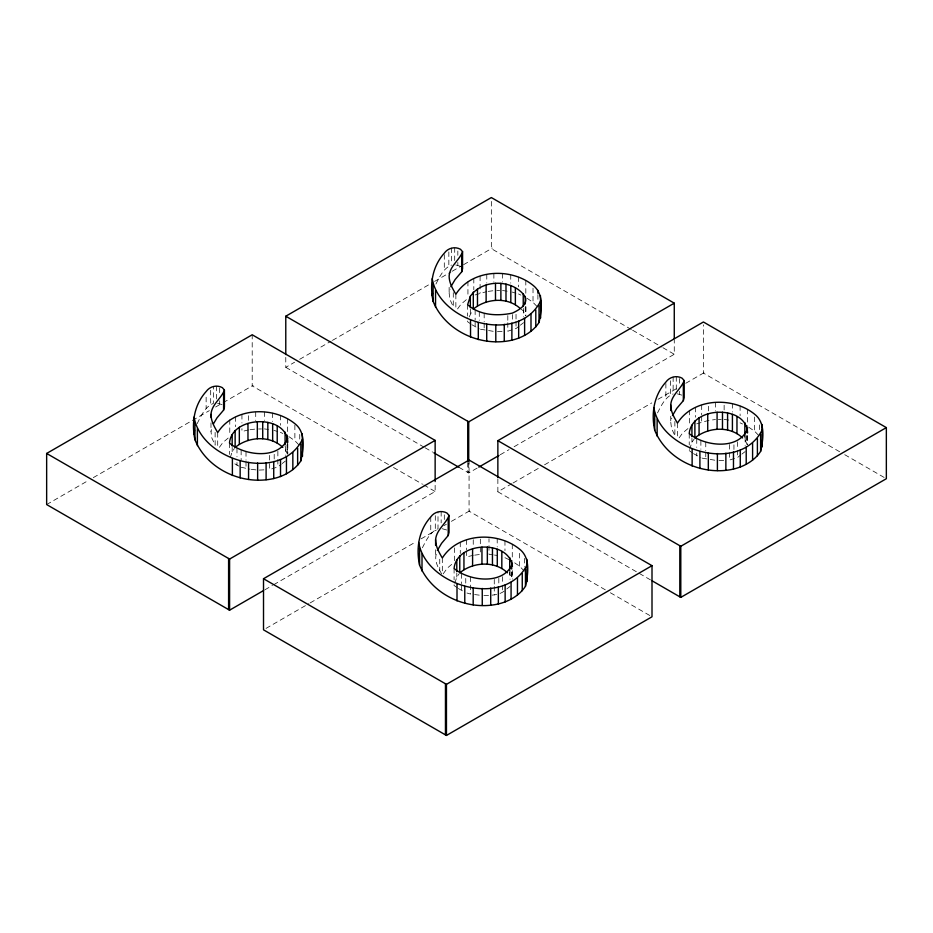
<?xml version="1.0" encoding="UTF-8"?>
<svg xmlns="http://www.w3.org/2000/svg" width="933" height="933" viewBox="0 0 933 933"><rect width="100%" height="100%" fill="white"/><g stroke="black" fill="none" stroke-linecap="round" stroke-linejoin="round"><path stroke-width="0.7" stroke-dasharray="4.67 3.5" d="M215.126 432.387L215.126 445.158L211.779 437.822L210.986 431.396L212.374 426.311M453.286 292.612L453.286 306.805L449.939 299.458L449.135 293.044L450.184 289.218M441.682 573.923C438.113 567.696 433.775 560.29 436.644 552.989M674.326 434.463L671.527 428.352L670.734 421.926L671.783 418.112M230.253 457.695L232.177 451.677L234.393 448.528M469.171 316.928L472.553 310.164M454.872 583.102L456.797 577.084L459.013 573.935M689.615 449.426L691.936 442.207L694.152 439.058M197.155 423.652C201.015 416.095 204.945 406.706 213.377 403.429L213.377 386.39M435.933 284.029C439.595 276.844 443.548 268.121 451.537 265.065M422.392 547.799C426.054 540.615 430.02 531.892 437.997 528.836L437.997 511.797M657.532 412.911C661.194 405.738 665.147 397.015 673.136 393.959M219.407 447.292L222.812 442.604L229.775 436.702M457.567 308.928L460.972 304.24L467.934 298.338M443.175 573.865L447.432 568.01L453.403 562.949M679.166 437.822L682.559 433.122L689.534 427.232M269.66 455.386L269.66 469.579L277.871 466.897L281.101 464.389M282.174 463.549L285.405 461.042M507.809 322.701L507.809 331.215L516.031 328.533L519.249 326.025M520.334 325.197L523.553 322.678M483.889 595.487C491.376 595.289 499.96 595.452 505.721 589.796M506.794 588.956L510.024 586.449M729.408 444.493L729.408 460.109L737.63 457.427L740.849 454.919M741.922 454.079L745.152 451.572M46.65 504.555L88.262 480.53M93.312 477.626L209.33 410.637M215.64 406.998L221.937 403.359M223.197 402.624L253.193 385.317M285.778 357.386L285.778 367.322L294.606 362.226M299.656 359.322L331.18 341.116M332.44 340.393L433.332 282.139M434.591 281.416L450.977 271.946M452.248 271.223L462.336 265.392M463.596 264.669L492.321 248.085M264.89 589.796L272.459 585.423M273.719 584.699L435.14 491.504L435.14 482.979M458.954 467.305L468.716 472.949L477.544 467.853M500.24 454.744L509.068 449.648M514.118 446.732L674.267 354.272L674.267 340.067M497.86 478.991L497.86 491.773L511.727 483.761M512.987 483.026L539.472 467.736M544.522 464.832L651.712 402.939M658.022 399.301L678.198 387.65M685.755 383.288L704.403 372.524M266.033 628.387L308.916 603.628M310.176 602.905L416.106 541.735M421.145 538.831L436.282 530.096M443.851 525.722L446.371 524.264M451.409 521.349L470.057 510.596M475.06 294.956L486.781 291.562M696.659 423.839L708.38 420.445L715.471 419.535M248.621 429.915L241.939 431.501L241.939 428.667M473.241 555.322L466.558 556.908L466.558 551.228M488.192 291.376L493.872 290.653M250.044 429.74L255.712 429.005M474.664 555.147L480.332 554.412L480.332 537.385M497.417 331.716L505.208 331.343M259.269 470.08L267.06 469.707M719.016 460.61L726.807 460.237M496.753 290.618L499.645 290.583M718.352 419.5L721.244 419.477M258.604 428.982L261.497 428.947M480.507 329.244L496.123 331.775M702.106 458.138L717.722 460.669M241.134 467.246L249.997 469.171M251.327 469.334L257.974 470.139M474.617 594.578L482.583 595.546M502.537 290.548L508.007 291.283M724.136 419.442L730.971 420.363M264.377 428.912L268.482 429.46M493.102 554.867L488.997 554.319L488.997 538.703M494.467 555.053L497.207 555.427M455.736 264.949L460.482 266.313M677.335 393.843L682.081 395.195M217.587 403.313L222.334 404.677M442.207 528.719L446.954 530.084M466.966 593.015L470.629 594.099L470.629 577.061M512.042 292.041L515.914 293.184M273.882 430.393L277.766 431.547M471.923 324.731L479.282 328.894M693.522 453.625L700.881 457.776M234.836 463.841L240.096 466.768M458.383 588.501L464.716 592.175M518.503 293.953L520.941 295.12M740.102 422.836L742.54 424.002M280.355 432.306L282.792 433.472M504.963 557.712L511.062 560.628M631.373 329.501L491.341 248.656L491.341 197.551M632.644 330.235L661.66 346.983M662.92 347.717L674.267 354.272M839.665 451.759L703.412 373.095L703.412 324.824M844.715 454.674L886.35 478.711M285.778 367.322L423.815 447.024M425.063 447.747L432.597 452.097M497.86 491.773L650.954 580.151M388.466 464.552L252.202 385.889L252.202 334.772M393.504 467.468L422.521 484.215M423.792 484.95L435.14 491.504M605.319 589.831L469.066 511.156L469.066 460.051M610.369 592.747L652.004 616.783M748.616 427.151L754.622 431.233L759.497 436.294M527.017 298.257L533.023 302.35L537.898 307.4M514.678 562.844L519.483 566.121L524.358 571.171M288.857 436.621L294.875 440.714L299.75 445.764M689.23 450.627L692.449 452.878M470.85 323.984L467.631 321.745L467.631 317.488M457.31 587.755L454.091 585.516L454.091 581.247M520.987 309.056L523.238 310.782L525.722 315.774M747.321 444.668L744.837 439.676L744.837 436.831M287.574 454.138L285.09 449.146L285.09 446.301M759.497 424.935L759.497 430.614M754.622 417.039L754.622 431.233M747.566 435.723L747.566 444.236M747.415 409.295L747.415 422.078M746.995 435.851L746.995 444.365M746.843 435.571L746.843 442.674M745.152 437.379L745.152 445.892M740.102 405.808L740.102 415.745M737.63 441.81L737.63 448.913M737.63 450.324L737.63 457.427M733.944 444.831L733.944 450.511M732.347 403.511L732.347 412.024M724.136 405.249L724.136 410.928M715.471 402.496L715.471 411.021M708.38 406.252L708.38 411.931M705.768 442.184L705.768 450.697M705.768 452.12L705.768 459.211M701.686 404.992L701.686 414.928M701.686 416.351L701.686 422.031M700.881 440.738L700.881 449.263M696.741 438.837L696.741 447.35M696.741 453.03L696.741 455.864M695.412 407.255L695.412 417.191M691.936 437.95L691.936 442.207M689.534 410.193L689.534 425.81M689.23 433.6L689.23 444.948M679.434 378.518L679.434 384.198M679.434 391.289L679.434 394.134M677.463 423.127L677.463 437.32M676.285 376.652L676.285 389.434M674.874 421.494L674.874 435.688M673.136 376.92L673.136 392.536M670.734 416.246L670.734 421.926M670.43 380.792L670.43 394.997M665.882 383.498L665.882 399.114M537.898 294.63L537.898 301.721M533.023 288.157L533.023 302.35M525.967 306.829L525.967 315.354M525.815 280.413L525.815 294.606M525.396 306.957L525.396 315.471M525.244 306.689L525.244 313.791M524.358 558.389L524.358 566.914M523.553 308.485L523.553 317.01M519.483 553.339L519.483 566.121M518.503 276.914L518.503 286.851M516.031 314.339L516.031 320.019M516.031 321.442L516.031 328.533M512.357 314.526L512.357 320.206M512.427 570.599L512.427 579.113M512.275 544.172L512.275 558.366M511.867 572.151L511.867 579.241M511.716 571.871L511.716 577.55L509.71 574.553L509.71 571.719M510.748 274.617L510.748 283.131M510.024 570.833L510.024 579.358M507.809 315.599L507.809 321.279M504.963 540.685L504.963 550.622M502.537 273.521L502.537 282.034M502.49 576.687L502.49 583.79M502.49 585.213L502.49 592.303M498.817 578.297L498.817 585.399M497.207 538.388L497.207 546.901M494.268 579.37L494.268 585.049M494.268 586.472L494.268 594.986M493.872 273.614L493.872 282.128M486.781 274.524L486.781 283.037M484.169 313.29L484.169 321.815M484.169 323.226L484.169 330.329M480.087 276.11L480.087 293.149M479.282 311.855L479.282 320.369M475.142 309.943L475.142 319.879M475.142 321.302L475.142 326.982M473.812 278.372L473.812 289.731M473.241 539.706L473.241 546.808M470.337 309.056L470.337 313.325M468.716 463.001L468.716 472.949M467.934 281.311L467.934 296.927M467.631 304.706L467.631 316.065M467.736 462.441L467.736 472.378M466.558 539.88L466.558 549.817M465.754 578.46L465.754 584.14M461.602 573.713L461.602 583.65M461.602 585.073L461.602 590.741M460.272 542.143L460.272 553.491M457.835 251.047L457.835 255.304M457.835 262.406L457.835 265.24M456.797 572.827L456.797 577.084M455.864 294.245L455.864 308.438M454.698 247.77L454.698 260.54M454.394 547.916L454.394 560.698M454.091 568.477L454.091 579.836M451.537 248.038L451.537 263.654M449.135 287.364L449.135 293.044M448.843 251.91L448.843 266.103M444.295 254.604L444.295 270.22M444.306 514.818L444.306 520.497M442.324 558.004L442.324 572.209M441.157 511.541L441.157 522.888M439.746 559.217L439.746 570.576M435.606 549.712L435.606 556.803M435.303 515.681L435.303 529.874M430.754 516.952L430.754 533.991M299.75 434.405L299.75 440.084M294.875 425.098L294.875 440.714M287.807 443.77L287.807 453.706M287.656 418.765L287.656 431.547M287.247 441.064L287.247 453.835M287.096 445.053L287.096 452.143M285.405 446.849L285.405 455.362M280.355 415.278L280.355 425.215M277.871 451.28L277.871 466.897M274.197 454.313L274.197 459.992M272.588 412.981L272.588 421.494M264.377 411.873L264.377 420.398M255.712 411.978L255.712 420.491M248.621 415.721L248.621 421.401M246.009 451.654L246.009 460.167M246.009 461.59L246.009 468.693M241.939 414.474L241.939 422.987M241.134 450.219L241.134 460.156M236.982 448.306L236.982 456.82M236.982 462.5L236.982 465.334M235.652 416.736L235.652 426.673M232.177 447.42L232.177 451.677M229.775 419.675L229.775 433.868M229.483 443.07L229.483 454.429M219.687 387.988L219.687 393.668M219.687 400.758L219.687 403.604M217.704 432.597L217.704 448.213M216.538 386.134L216.538 398.904M210.986 422.882L210.986 431.396M210.683 390.274L210.683 404.467M206.135 397.225L206.135 408.584"/><path stroke-width="1.4" d="M224.421 390.017C221.331 398.659 211.651 404.327 210.986 414.369C210.963 421.086 214.415 426.964 217.704 432.597C233.6 407.371 272.821 405.785 294.875 423.675C306.071 432.271 303.505 448.913 300.858 460.844C294.816 470.197 284.378 476.017 273.731 478.547C242.79 485.638 207.173 469.556 194.962 439.746C191.277 422.696 194.239 404.759 206.135 391.545C209.762 386.355 216.794 384.594 222.334 387.638L224.421 390.017L224.421 407.056L223.593 410.112L216.992 417.879L213.435 423.85M194.052 434.102L194.507 430.043M462.57 251.665C459.491 260.295 449.799 265.963 449.135 276.005C449.111 282.734 452.563 288.612 455.864 294.245C471.748 269.007 510.969 267.421 533.023 285.311C544.231 293.907 541.653 310.549 539.017 322.48C532.965 331.833 522.538 337.653 511.879 340.183C480.95 347.274 445.333 331.192 433.122 301.382C429.425 284.332 432.387 266.406 444.295 253.181C447.91 248.003 454.942 246.23 460.482 249.274L462.57 251.665L462.57 268.692L461.742 271.76L455.141 279.515L450.884 286.676M432.212 295.738L432.504 293.044M449.041 515.424C445.951 524.066 436.271 529.734 435.606 539.775C435.583 546.493 439.035 552.371 442.324 558.004C458.22 532.778 497.441 531.192 519.483 549.082C530.69 557.677 528.125 574.32 525.477 586.251C519.436 595.604 508.998 601.423 498.35 603.954C467.41 611.045 431.792 594.962 419.582 565.153C415.896 548.103 418.859 530.166 430.754 516.952C434.381 511.762 441.414 510.001 446.954 513.045L449.041 515.424L449.041 532.463L448.213 535.519L441.612 543.286L437.344 550.447M418.672 559.508L419.267 554.109M684.169 380.547C681.09 389.178 671.398 394.857 670.734 404.899C670.71 411.616 674.162 417.494 677.463 423.127C693.347 397.901 732.568 396.303 754.622 414.205C765.818 422.801 763.252 439.443 760.617 451.374C754.564 460.715 744.137 466.547 733.478 469.077C702.549 476.157 666.932 460.086 654.721 430.276C651.024 413.214 653.986 395.289 665.882 382.075C669.509 376.885 676.542 375.124 682.081 378.168L684.169 380.547L684.169 397.586L683.341 400.642L676.74 408.409L672.483 415.57M653.811 424.632L654.406 419.22M287.807 438.09C279.48 460.051 244.621 455.91 229.483 443.07C231.781 415.407 286.921 413.972 287.807 442.359M512.427 563.497C504.1 585.457 469.241 581.317 454.091 568.477C456.61 541.257 509.185 539.414 512.427 566.343M747.566 428.62C739.239 450.581 704.368 446.429 689.23 433.6C691.528 405.937 746.68 404.502 747.566 432.877M470.337 296.286L467.631 304.706C479.655 315.471 497.312 316.264 512.357 313.115C518.55 310.292 528.241 304.928 525.244 296.752C513.29 278.909 482.419 278.757 470.337 296.286L470.337 307.645M194.052 417.063C201.668 461.403 280.635 483.399 302.49 439.256M432.212 278.71C439.816 323.04 518.783 345.035 540.65 300.892M418.672 542.47C426.276 586.81 505.254 608.806 527.11 564.663M653.811 407.593C661.415 451.922 740.382 473.929 762.238 429.786M282.839 447.408C270.034 435.058 248.26 436.539 235.139 447.478L235.139 430.44M519.868 308.182C507.086 296.624 486.011 298.572 473.288 309.115L473.288 292.076M507.459 572.815C494.653 560.465 472.879 561.946 459.759 572.885L459.759 555.846M742.586 437.939C729.781 425.588 708.019 427.069 694.887 438.009L694.887 420.97M263.631 590.519L229.588 610.182L46.65 504.555L46.65 453.45L252.202 334.772L435.14 440.399L435.14 481.568M285.778 354.552L285.778 316.217L491.341 197.551L674.267 303.167L674.267 338.656M46.65 453.45L229.588 559.065L435.14 440.399M285.778 316.217L468.716 421.844L674.267 303.167M497.86 477.568L497.86 440.668L703.412 321.99L886.35 427.606L886.35 478.711L680.798 597.388L652.202 580.874M263.514 578.728L469.066 460.051L652.004 565.678L652.004 616.783L446.452 735.449L263.514 629.833L263.514 578.728L446.452 684.344L652.004 565.678M478.804 467.118L498.98 455.467M497.86 440.668L680.798 546.283L886.35 427.606M433.857 452.82L458.954 467.305M762.238 446.814L762.039 424.445M540.65 317.931L540.44 295.563M527.11 581.702L526.9 559.322M302.49 456.295L302.28 433.915M760.617 434.335L760.617 451.374M757.398 438.767L757.398 455.805M752.593 443.093L752.593 460.121M746.843 425.635L746.843 432.737M746.213 447.292L746.213 464.319M744.837 422.637L744.837 436.831M740.266 450.068L740.266 467.106M736.965 416.573L736.965 433.612M733.478 452.039L733.478 469.077M732.417 414.392L732.417 431.431M727.588 412.946L727.588 429.985M725.862 453.193L725.862 470.232M722.48 412.223L722.48 429.262M717.395 453.531L717.395 470.57M717.092 412.246L717.092 429.273M708.322 452.971L708.322 469.999M707.727 413.96L707.727 430.988M699.902 451.455L699.902 468.494M699.074 417.716L699.074 434.755M692.134 448.995L692.134 466.034M691.936 425.168L691.936 436.527M683.341 383.603L683.341 400.642M680.798 546.283L680.798 597.388M679.807 545.712L679.807 596.817M670.734 404.899L670.734 410.567M657.135 419.127L657.135 436.154M654.721 413.237L654.721 430.276M539.017 305.453L539.017 322.48M537.898 290.361L537.898 293.207M535.799 309.884L535.799 326.923M530.994 314.199L530.994 331.238M525.477 569.212L525.477 586.251M525.244 296.752L525.244 303.855M524.614 318.398L524.614 335.437M523.238 293.755L523.238 306.525M522.258 573.655L522.258 590.682M518.666 321.185L518.666 338.224M517.465 577.97L517.465 595.009M515.366 287.691L515.366 304.718M511.879 323.156L511.879 340.183M511.716 560.523L511.716 569.037M511.074 582.169L511.074 599.208M510.817 285.51L510.817 302.537M509.71 557.514L509.71 570.296M505.989 284.052L505.989 301.091M505.138 584.956L505.138 601.983M504.263 324.299L504.263 341.338M501.826 551.45L501.826 568.489M500.881 283.34L500.881 300.379M498.35 586.915L498.35 603.954M497.277 549.269L497.277 566.308M495.796 324.637L495.796 341.676M495.493 283.352L495.493 300.391M492.449 547.823L492.449 564.862M490.723 588.07L490.723 605.109M487.341 547.111L487.341 564.138M486.723 324.078L486.723 341.116M486.128 285.066L486.128 302.105M482.256 588.408L482.256 605.447M481.953 547.123L481.953 564.162M478.302 322.573L478.302 339.6M477.474 288.833L477.474 305.861M473.183 587.848L473.183 604.887M472.588 548.837L472.588 565.876M470.535 320.112L470.535 337.151M468.716 421.844L468.716 461.59M467.736 421.273L467.736 461.019M464.774 586.332L464.774 603.371M463.946 552.604L463.946 569.631M461.742 254.721L461.742 271.76M457.007 583.883L457.007 600.91M456.797 560.057L456.797 571.404M448.213 518.491L448.213 535.519M446.452 684.344L446.452 735.449M445.461 683.784L445.461 734.889M435.548 290.233L435.548 307.272M435.606 539.775L435.606 545.455M433.122 284.355L433.122 301.382M422.008 554.004L422.008 571.031M419.582 548.114L419.582 565.153M300.858 443.805L300.858 460.844M297.639 448.248L297.639 465.275M292.845 452.563L292.845 469.602M287.096 435.116L287.096 442.207M286.454 456.762L286.454 473.801M285.09 432.107L285.09 444.889M280.518 459.549L280.518 476.576M277.218 426.043L277.218 443.082M273.731 461.508L273.731 478.547M272.658 423.862L272.658 440.901M267.829 422.416L267.829 439.455M266.103 462.663L266.103 479.702M262.721 421.704L262.721 438.732M257.636 463.001L257.636 480.04M257.333 421.716L257.333 438.755M248.563 462.441L248.563 479.48M247.968 423.43L247.968 440.469M240.154 460.925L240.154 477.964M239.326 427.197L239.326 444.225M232.387 458.476L232.387 475.503M232.177 434.65L232.177 445.997M229.588 559.065L229.588 610.182M228.597 558.505L228.597 609.611M223.593 393.085L223.593 410.112M210.986 414.369L210.986 417.203M197.388 428.597L197.388 445.624M194.962 422.707L194.962 439.746"/></g></svg>
